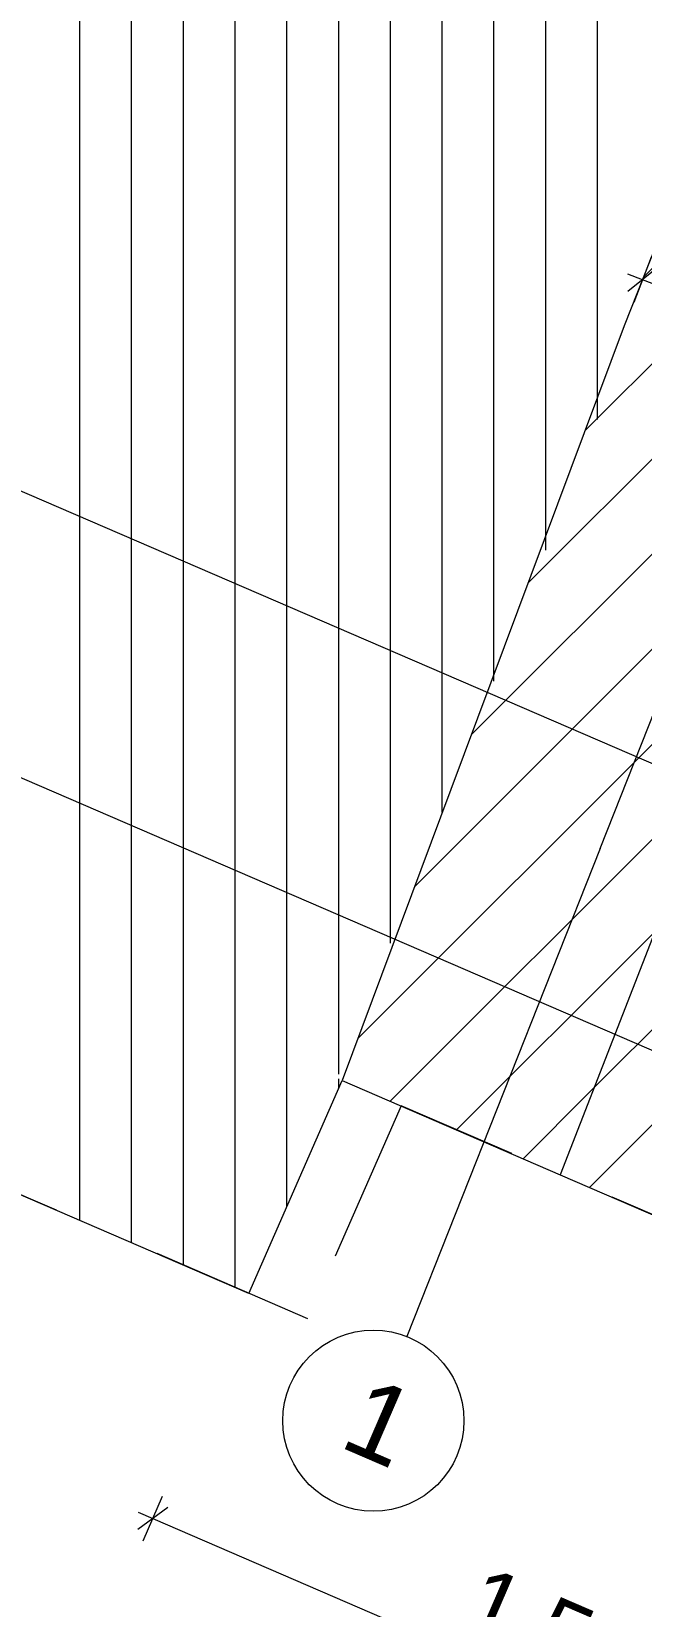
# Model space of a CAD drawing. Header units: millimetres. Extents: x 11801750 to 12566104, y 354831409 to 356234587.
# Drawn here: x 12538505 to 12539684, y 356212968 to 356216012 of the extents above; entities that cross this region are included whole.
import ezdxf
from ezdxf.enums import TextEntityAlignment as Align

# ---------------------------------------------------------------- set-up
doc = ezdxf.new("R2010")
doc.units = ezdxf.units.MM
doc.header["$MEASUREMENT"] = 0
doc.linetypes.add('Dashed Long', pattern=[529.166651, 317.499995, -211.666656])
doc.linetypes.add('Dot & Dashed', pattern=[6702.78, 3527.78, -1763.89, 0, -1411.11])
for name, color, linetype in [('New_010 Aussenwände', 7, 'Continuous'), ('New_015 Innenwände', 7, 'Continuous'), ('New_035 Decken', 7, 'Continuous'), ('New_110 Bemassungen Ausführung', 7, 'Continuous'), ('New_290 Raster _ Achsen', 7, 'Continuous')]:
    doc.layers.add(name, color=color, linetype=linetype)
for name, color, linetype, lineweight in [('New_010 Aussenwände_Pen_No__1', 7, 'Continuous', 13), ('New_010 Aussenwände_Pen_No__96', 8, 'Continuous', 13), ('New_015 Innenwände_Pen_No__1', 7, 'Continuous', 13), ('New_015 Innenwände_Pen_No__96', 8, 'Continuous', 13), ('New_035 Decken_Pen_No__1', 7, 'Continuous', 13), ('New_110 Bemassungen Ausführung_Pen_No__1', 7, 'Continuous', 13), ('New_255 Plangrafiken_Pen_No__1', 7, 'Continuous', 13), ('New_255 Plangrafiken_Pen_No__39', 8, 'Continuous', 13), ('New_290 Raster _ Achsen_Pen_No__1', 7, 'Continuous', 13), ('New_290 Raster _ Achsen_Pen_No__108', 7, 'Continuous', 13), ('New_Baulinie_Pen_No__21', 1, 'Continuous', 13)]:
    doc.layers.add(name, color=color, linetype=linetype, lineweight=lineweight)
doc.styles.add('GENERATED_STYLE_1', font='arial.ttf')
doc.dimstyles.new('GENERATED_STYLE__1', dxfattribs={"dimtxt": 125, "dimasz": 47.5, "dimexe": 0.18, "dimexo": 2, "dimgap": 0, "dimtad": 1, "dimlfac": 0.001, "dimzin": 0, "dimdsep": 46, "dimtxsty": 'GENERATED_STYLE_1', "dimblk": 'ARROWHEAD_2', "dimblk1": 'ARROWHEAD_2', "dimblk2": 'ARROWHEAD_2', "dimcen": 0.09, "dimclrd": 7, "dimclre": 7, "dimclrt": 7, "dimadec": 0, "dimazin": 0, "dimtfac": 1, "dimtdec": 4, "dimtmove": 0, "dimatfit": 3, "dimfxl": 1, "dimtolj": 1, "dimtzin": 0, "dimarcsym": 0})
pattern_1 = [(45, (12240439.16, 356160438.36), (-91.92388, 91.92388), [])]

# ---------------------------------------------------------------- blocks, each defined once
blk = doc.blocks.new('*X23', base_point=(12240439.2, 356160438.4))
at = {"layer": 'New_255 Plangrafiken_Pen_No__39', "color": 8, "linetype": 'Continuous', "lineweight": 13}
for p, q in [((12538598.2, 356216183.6), (12538598.2, 356215933.6)), ((12538598.2, 356216183.6), (12538598.2, 356215933.6)), ((12538698.2, 356216183.6), (12538698.2, 356215933.6)), ((12538698.2, 356216183.6), (12538698.2, 356215933.6)), ((12538798.2, 356216183.6), (12538798.2, 356215933.6)), ((12538798.2, 356216183.6), (12538798.2, 356215933.6)), ((12538898.2, 356216183.6), (12538898.2, 356215933.6)), ((12538898.2, 356216183.6), (12538898.2, 356215933.6)), ((12538998.2, 356216183.6), (12538998.2, 356215933.6)), ((12538998.2, 356216183.6), (12538998.2, 356215933.6)), ((12539098.2, 356216183.6), (12539098.2, 356215933.6)), ((12539098.2, 356216183.6), (12539098.2, 356215933.6)), ((12539198.2, 356216183.6), (12539198.2, 356215933.6)), ((12539198.2, 356216183.6), (12539198.2, 356215933.6)), ((12539298.2, 356216183.6), (12539298.2, 356215933.6)), ((12539298.2, 356216183.6), (12539298.2, 356215933.6)), ((12539398.2, 356216183.6), (12539398.2, 356215933.6)), ((12539398.2, 356216183.6), (12539398.2, 356215933.6)), ((12539498.2, 356216183.6), (12539498.2, 356215933.6)), ((12539498.2, 356216183.6), (12539498.2, 356215933.6)), ((12539598.2, 356216183.6), (12539598.2, 356215933.6)), ((12539598.2, 356216183.6), (12539598.2, 356215933.6)), ((12538598.2, 356215933.6), (12538598.2, 356215683.6)), ((12538598.2, 356215933.6), (12538598.2, 356215683.6)), ((12538698.2, 356215933.6), (12538698.2, 356215683.6)), ((12538698.2, 356215933.6), (12538698.2, 356215683.6)), ((12538798.2, 356215933.6), (12538798.2, 356215683.6)), ((12538798.2, 356215933.6), (12538798.2, 356215683.6)), ((12538898.2, 356215933.6), (12538898.2, 356215683.6)), ((12538898.2, 356215933.6), (12538898.2, 356215683.6)), ((12538998.2, 356215933.6), (12538998.2, 356215683.6)), ((12538998.2, 356215933.6), (12538998.2, 356215683.6)), ((12539098.2, 356215933.6), (12539098.2, 356215683.6)), ((12539098.2, 356215933.6), (12539098.2, 356215683.6)), ((12539198.2, 356215933.6), (12539198.2, 356215683.6)), ((12539198.2, 356215933.6), (12539198.2, 356215683.6)), ((12539298.2, 356215933.6), (12539298.2, 356215683.6)), ((12539298.2, 356215933.6), (12539298.2, 356215683.6)), ((12539398.2, 356215933.6), (12539398.2, 356215683.6)), ((12539398.2, 356215933.6), (12539398.2, 356215683.6)), ((12539498.2, 356215933.6), (12539498.2, 356215683.6)), ((12539498.2, 356215933.6), (12539498.2, 356215683.6)), ((12539598.2, 356215933.6), (12539598.2, 356215683.6)), ((12539598.2, 356215933.6), (12539598.2, 356215683.6)), ((12538598.2, 356215683.6), (12538598.2, 356215433.6)), ((12538598.2, 356215683.6), (12538598.2, 356215433.6)), ((12538698.2, 356215683.6), (12538698.2, 356215433.6)), ((12538698.2, 356215683.6), (12538698.2, 356215433.6)), ((12538798.2, 356215683.6), (12538798.2, 356215433.6)), ((12538798.2, 356215683.6), (12538798.2, 356215433.6)), ((12538898.2, 356215683.6), (12538898.2, 356215433.6)), ((12538898.2, 356215683.6), (12538898.2, 356215433.6)), ((12538998.2, 356215683.6), (12538998.2, 356215433.6)), ((12538998.2, 356215683.6), (12538998.2, 356215433.6)), ((12539098.2, 356215683.6), (12539098.2, 356215433.6)), ((12539098.2, 356215683.6), (12539098.2, 356215433.6)), ((12539198.2, 356215683.6), (12539198.2, 356215433.6)), ((12539198.2, 356215683.6), (12539198.2, 356215433.6)), ((12539298.2, 356215683.6), (12539298.2, 356215433.6)), ((12539298.2, 356215683.6), (12539298.2, 356215433.6)), ((12539398.2, 356215683.6), (12539398.2, 356215433.6)), ((12539398.2, 356215683.6), (12539398.2, 356215433.6)), ((12539498.2, 356215683.6), (12539498.2, 356215433.6)), ((12539498.2, 356215683.6), (12539498.2, 356215433.6)), ((12539598.2, 356215683.6), (12539598.2, 356215433.6)), ((12539598.2, 356215683.6), (12539598.2, 356215433.6)), ((12538598.2, 356215433.6), (12538598.2, 356215183.6)), ((12538598.2, 356215433.6), (12538598.2, 356215183.6)), ((12538698.2, 356215433.6), (12538698.2, 356215183.6)), ((12538698.2, 356215433.6), (12538698.2, 356215183.6)), ((12538798.2, 356215433.6), (12538798.2, 356215183.6)), ((12538798.2, 356215433.6), (12538798.2, 356215183.6)), ((12538898.2, 356215433.6), (12538898.2, 356215183.6)), ((12538898.2, 356215433.6), (12538898.2, 356215183.6)), ((12538998.2, 356215433.6), (12538998.2, 356215183.6)), ((12538998.2, 356215433.6), (12538998.2, 356215183.6)), ((12539098.2, 356215433.6), (12539098.2, 356215183.6)), ((12539098.2, 356215433.6), (12539098.2, 356215183.6)), ((12539198.2, 356215433.6), (12539198.2, 356215183.6)), ((12539198.2, 356215433.6), (12539198.2, 356215183.6)), ((12539298.2, 356215433.6), (12539298.2, 356215183.6)), ((12539298.2, 356215433.6), (12539298.2, 356215183.6)), ((12539398.2, 356215433.6), (12539398.2, 356215183.6)), ((12539398.2, 356215433.6), (12539398.2, 356215183.6)), ((12539498.2, 356215433.6), (12539498.2, 356215183.6)), ((12539498.2, 356215433.6), (12539498.2, 356215183.6)), ((12539598.2, 356215433.6), (12539598.2, 356215262.5)), ((12539598.2, 356215433.6), (12539598.2, 356215262.5)), ((12538598.2, 356215183.6), (12538598.2, 356214933.6)), ((12538598.2, 356215183.6), (12538598.2, 356214933.6)), ((12538698.2, 356215183.6), (12538698.2, 356214933.6)), ((12538698.2, 356215183.6), (12538698.2, 356214933.6)), ((12538798.2, 356215183.6), (12538798.2, 356214933.6)), ((12538798.2, 356215183.6), (12538798.2, 356214933.6)), ((12538898.2, 356215183.6), (12538898.2, 356214933.6)), ((12538898.2, 356215183.6), (12538898.2, 356214933.6)), ((12538998.2, 356215183.6), (12538998.2, 356214933.6)), ((12538998.2, 356215183.6), (12538998.2, 356214933.6)), ((12539098.2, 356215183.6), (12539098.2, 356214933.6)), ((12539098.2, 356215183.6), (12539098.2, 356214933.6)), ((12539198.2, 356215183.6), (12539198.2, 356214933.6)), ((12539198.2, 356215183.6), (12539198.2, 356214933.6)), ((12539298.2, 356215183.6), (12539298.2, 356214933.6)), ((12539298.2, 356215183.6), (12539298.2, 356214933.6)), ((12539398.2, 356215183.6), (12539398.2, 356214933.6)), ((12539398.2, 356215183.6), (12539398.2, 356214933.6)), ((12539498.2, 356215183.6), (12539498.2, 356215009.5)), ((12539498.2, 356215183.6), (12539498.2, 356215009.5)), ((12538598.2, 356214933.6), (12538598.2, 356214683.6)), ((12538598.2, 356214933.6), (12538598.2, 356214683.6)), ((12538698.2, 356214933.6), (12538698.2, 356214683.6)), ((12538698.2, 356214933.6), (12538698.2, 356214683.6)), ((12538798.2, 356214933.6), (12538798.2, 356214683.6)), ((12538798.2, 356214933.6), (12538798.2, 356214683.6)), ((12538898.2, 356214933.6), (12538898.2, 356214683.6)), ((12538898.2, 356214933.6), (12538898.2, 356214683.6)), ((12538998.2, 356214933.6), (12538998.2, 356214683.6)), ((12538998.2, 356214933.6), (12538998.2, 356214683.6)), ((12539098.2, 356214933.6), (12539098.2, 356214683.6)), ((12539098.2, 356214933.6), (12539098.2, 356214683.6)), ((12539198.2, 356214933.6), (12539198.2, 356214683.6)), ((12539198.2, 356214933.6), (12539198.2, 356214683.6)), ((12539298.2, 356214933.6), (12539298.2, 356214683.6)), ((12539298.2, 356214933.6), (12539298.2, 356214683.6)), ((12539398.2, 356214933.6), (12539398.2, 356214756.4)), ((12539398.2, 356214933.6), (12539398.2, 356214756.4)), ((12538598.2, 356214683.6), (12538598.2, 356214433.6)), ((12538598.2, 356214683.6), (12538598.2, 356214433.6)), ((12538698.2, 356214683.6), (12538698.2, 356214433.6)), ((12538698.2, 356214683.6), (12538698.2, 356214433.6)), ((12538798.2, 356214683.6), (12538798.2, 356214433.6)), ((12538798.2, 356214683.6), (12538798.2, 356214433.6)), ((12538898.2, 356214683.6), (12538898.2, 356214433.6)), ((12538898.2, 356214683.6), (12538898.2, 356214433.6)), ((12538998.2, 356214683.6), (12538998.2, 356214433.6)), ((12538998.2, 356214683.6), (12538998.2, 356214433.6)), ((12539098.2, 356214683.6), (12539098.2, 356214433.6)), ((12539098.2, 356214683.6), (12539098.2, 356214433.6)), ((12539198.2, 356214683.6), (12539198.2, 356214433.6)), ((12539198.2, 356214683.6), (12539198.2, 356214433.6)), ((12539298.2, 356214683.6), (12539298.2, 356214503.4)), ((12539298.2, 356214683.6), (12539298.2, 356214503.4)), ((12538598.2, 356214433.6), (12538598.2, 356214183.6)), ((12538598.2, 356214433.6), (12538598.2, 356214183.6)), ((12538698.2, 356214433.6), (12538698.2, 356214183.6)), ((12538698.2, 356214433.6), (12538698.2, 356214183.6)), ((12538798.2, 356214433.6), (12538798.2, 356214183.6)), ((12538798.2, 356214433.6), (12538798.2, 356214183.6)), ((12538898.2, 356214433.6), (12538898.2, 356214183.6)), ((12538898.2, 356214433.6), (12538898.2, 356214183.6)), ((12538998.2, 356214433.6), (12538998.2, 356214183.6)), ((12538998.2, 356214433.6), (12538998.2, 356214183.6)), ((12539098.2, 356214433.6), (12539098.2, 356214183.6)), ((12539098.2, 356214433.6), (12539098.2, 356214183.6)), ((12539198.2, 356214433.6), (12539198.2, 356214250.3)), ((12539198.2, 356214433.6), (12539198.2, 356214250.3)), ((12538598.2, 356214183.6), (12538598.2, 356213933.6)), ((12538598.2, 356214183.6), (12538598.2, 356213933.6)), ((12538698.2, 356214183.6), (12538698.2, 356213933.6)), ((12538698.2, 356214183.6), (12538698.2, 356213933.6)), ((12538798.2, 356214183.6), (12538798.2, 356213933.6)), ((12538798.2, 356214183.6), (12538798.2, 356213933.6)), ((12538898.2, 356214183.6), (12538898.2, 356213933.6)), ((12538898.2, 356214183.6), (12538898.2, 356213933.6)), ((12538998.2, 356214183.6), (12538998.2, 356213933.6)), ((12538998.2, 356214183.6), (12538998.2, 356213933.6)), ((12539098.2, 356214183.6), (12539098.2, 356213997.3)), ((12539098.2, 356214183.6), (12539098.2, 356213997.3)), ((12539098.2, 356213987.8), (12539098.2, 356213968.5)), ((12539098.2, 356213987.8), (12539098.2, 356213968.5)), ((12538598.2, 356213933.6), (12538598.2, 356213714.1)), ((12538598.2, 356213933.6), (12538598.2, 356213714.1)), ((12538698.2, 356213933.6), (12538698.2, 356213683.6)), ((12538698.2, 356213933.6), (12538698.2, 356213683.6)), ((12538798.2, 356213933.6), (12538798.2, 356213683.6)), ((12538798.2, 356213933.6), (12538798.2, 356213683.6)), ((12538898.2, 356213933.6), (12538898.2, 356213683.6)), ((12538898.2, 356213933.6), (12538898.2, 356213683.6)), ((12538998.2, 356213933.6), (12538998.2, 356213739.9)), ((12538998.2, 356213933.6), (12538998.2, 356213739.9)), ((12538698.2, 356213683.6), (12538698.2, 356213670.9)), ((12538698.2, 356213683.6), (12538698.2, 356213670.9)), ((12538798.2, 356213683.6), (12538798.2, 356213627.8)), ((12538798.2, 356213683.6), (12538798.2, 356213627.8)), ((12538898.2, 356213683.6), (12538898.2, 356213584.7)), ((12538898.2, 356213683.6), (12538898.2, 356213584.7))]:
    blk.add_line(p, q, dxfattribs=at)
blk = doc.blocks.new('Fill_3', base_point=(12240439.2, 356160438.4))
at = {"layer": 'New_255 Plangrafiken_Pen_No__39', "color": 8, "linetype": 'Continuous', "lineweight": 13}
blk.add_blockref('*X23', (12240439.2, 356160438.4), dxfattribs=at)
blk = doc.blocks.new('Slab_1', base_point=(12547154.2, 356210507.7))
at = {"layer": 'New_035 Decken_Pen_No__1', "color": 7, "linetype": 'Continuous', "lineweight": 13, "flags": 128}
blk.add_lwpolyline([(12547154.2, 356210507.7), (12549029.4, 356209697.6), (12551425.9, 356215245.2), (12551270.6, 356215312.3), (12551369.8, 356215541.8), (12545889.9, 356217911.1), (12545939.5, 356218025.8), (12541857.8, 356219789.1), (12539526.9, 356213802.6)], close=True, dxfattribs=at)
blk = doc.blocks.new('Wall_2', base_point=(12539105.3, 356213984.7))
at = {"layer": 'New_010 Aussenwände_Pen_No__96', "linetype": 'Continuous', "lineweight": 13}
h = blk.add_hatch(dxfattribs=at)
h.set_pattern_fill('COMMON_BRICK', color=8, style=0, pattern_type=2)
h.set_pattern_definition(pattern_1)
h.paths.add_polyline_path([(12540557.4, 356213357.4), (12540795.4, 356213908.2), (12539729.3, 356214368.7), (12539526.9, 356213802.6)])
at = {"layer": 'New_010 Aussenwände_Pen_No__1', "color": 7, "linetype": 'Continuous', "lineweight": 13, "flags": 128}
blk.add_lwpolyline([(12539526.9, 356213802.6), (12540557.4, 356213357.4)], dxfattribs=at)
blk = doc.blocks.new('Wall_37', base_point=(12539105.3, 356213984.7))
at = {"layer": 'New_015 Innenwände_Pen_No__96', "linetype": 'Continuous', "lineweight": 13}
h = blk.add_hatch(dxfattribs=at)
h.set_pattern_fill('COMMON_BRICK', color=8, style=0, pattern_type=2)
h.set_pattern_definition(pattern_1)
h.paths.add_polyline_path([(12539105.3, 356213984.7), (12539526.9, 356213802.6), (12539729.3, 356214368.7), (12540445.4, 356216233.8), (12540673.7, 356216808.5), (12541025.8, 356217693.6), (12541718.2, 356219438.8), (12541901.2, 356219904.4), (12542070.1, 356220327.7), (12542314.7, 356220940.7), (12542912.9, 356222483.2), (12543413.4, 356223751.8), (12543776.6, 356224653.6), (12544204.9, 356225707.8), (12544962.3, 356227575.3), (12544545.9, 356227742.6), (12542691.4, 356223148.6), (12542135.9, 356221738.4), (12541223.3, 356219405.7), (12540557, 356217735.1), (12539650.6, 356215443.3), (12539315.6, 356214547.4)])
at = {"layer": 'New_015 Innenwände_Pen_No__1', "color": 7, "linetype": 'Continuous', "lineweight": 13, "flags": 128}
for points in [[(12540557, 356217735.1), (12539650.6, 356215443.3)], [(12539650.6, 356215443.3), (12539315.6, 356214547.4)], [(12539315.6, 356214547.4), (12539105.3, 356213984.7)], [(12539105.3, 356213984.7), (12539526.9, 356213802.6)]]:
    blk.add_lwpolyline(points, dxfattribs=at)
blk = doc.blocks.new('Standard grid marker[45]', base_point=(12537215.3, 356215118.3))
at = {"layer": 'New_290 Raster _ Achsen_Pen_No__108', "color": 7, "linetype": 'Dot & Dashed', "lineweight": 13}
blk.add_line((12538133.3, 356214721.8), (12559136.8, 356205648.6), dxfattribs=at)
at = {"layer": 'New_290 Raster _ Achsen_Pen_No__108', "color": 7, "lineweight": 13, "style": 'GENERATED_STYLE_1'}
for tag, p in [('AC_MarkerText_1_0', (12537098, 356215253.8)), ('AC_MarkerText_1_1', (12560258.8, 356205248.7))]:
    blk.add_attdef(tag, text='', height=150, rotation=336.6365, dxfattribs=at).set_placement(p, align=Align.TOP_CENTER)
blk = doc.blocks.new('Standard grid marker[52]', base_point=(12539230.2, 356213489.9))
at = {"layer": 'New_290 Raster _ Achsen_Pen_No__1', "color": 7, "linetype": 'Continuous', "lineweight": 13}
blk.add_circle((12539165.8, 356213327.2), 175, dxfattribs=at)
at = {"layer": 'New_290 Raster _ Achsen_Pen_No__108', "color": 7, "linetype": 'Dot & Dashed', "lineweight": 13}
for q in [(12547078.2, 356233305.9), (12539230.2, 356213489.9)]:
    blk.add_line((12539603.7, 356214432.9), q, dxfattribs=at)
blk.add_point((12539603.7, 356214432.9), dxfattribs=at)
blk.add_point((12539603.7, 356214432.9), dxfattribs=at)
at = {"layer": 'New_290 Raster _ Achsen_Pen_No__108', "color": 7, "lineweight": 13, "style": 'GENERATED_STYLE_1'}
for tag, p in [('AC_MarkerText_1_1', (12547559.5, 356234477.6)), ('AC_MarkerText_1_0', (12539209.1, 356213393.3))]:
    blk.add_attdef(tag, text='', height=150, rotation=336.6365, dxfattribs=at).set_placement(p, align=Align.TOP_CENTER)
blk = doc.blocks.new('Standard grid marker[53]', base_point=(12537423.5, 356215582.6))
at = {"layer": 'New_290 Raster _ Achsen_Pen_No__108', "color": 7, "linetype": 'Dot & Dashed', "lineweight": 13}
blk.add_line((12538341.5, 356215186.1), (12559338.5, 356206115.7), dxfattribs=at)
at = {"layer": 'New_290 Raster _ Achsen_Pen_No__108', "color": 7, "lineweight": 13, "style": 'GENERATED_STYLE_1'}
for tag, p in [('AC_MarkerText_1_0', (12537306.2, 356215718.1)), ('AC_MarkerText_1_1', (12560460.5, 356205715.8))]:
    blk.add_attdef(tag, text='', height=150, rotation=336.6365, dxfattribs=at).set_placement(p, align=Align.TOP_CENTER)
blk = doc.blocks.new('*D276', base_point=(12240439.2, 356160438.4))
at = {"layer": 'New_110 Bemassungen Ausführung_Pen_No__1', "color": 7, "linetype": 'Continuous', "lineweight": 13, "transparency": 16777216}
for p, q in [((12538721.1, 356213095.3), (12538758.2, 356213181.3)), ((12538768.6, 356213159.8), (12538710.7, 356213116.8)), ((12538711.6, 356213150.4), (12538739.6, 356213138.3)), ((12538739.6, 356213138.3), (12540191.8, 356212511)), ((12540220.8, 356212532.5), (12540162.8, 356212489.5))]:
    blk.add_line(p, q, dxfattribs=at)
at = {"layer": 'New_110 Bemassungen Ausführung_Pen_No__1', "color": 7, "lineweight": 13, "transparency": 16777216, "insert": (12539322.5, 356212913.8), "char_height": 125, "attachment_point": 7, "rotation": 336.6365, "style": 'GENERATED_STYLE_1'}
blk.add_mtext('\\A1;{\\pql;\\fArial|b0|i0|c0|p0;\\W1.000000;1,58}', dxfattribs=at)
blk = doc.blocks.new('ARROWHEAD_2')
at = {"color": 0, "linetype": 'Continuous', "lineweight": 0}
for p, q in [((-0.378, -0.655), (0.378, 0.655)), ((0, 0), (-1, 0))]:
    blk.add_line(p, q, dxfattribs=at)
blk = doc.blocks.new('*D278', base_point=(12240439.2, 356160438.4))
at = {"layer": 'New_110 Bemassungen Ausführung_Pen_No__1', "color": 7, "linetype": 'Continuous', "lineweight": 13, "transparency": 16777216}
for p, q in [((12538739.6, 356213138.3), (12540191.8, 356212511)), ((12540220.8, 356212532.5), (12540162.8, 356212489.5)), ((12540173.2, 356212468), (12540210.4, 356212554)), ((12540191.8, 356212511), (12541321, 356212023.2)), ((12541349.9, 356212044.8), (12541292, 356212001.7))]:
    blk.add_line(p, q, dxfattribs=at)
at = {"layer": 'New_110 Bemassungen Ausführung_Pen_No__1', "color": 7, "lineweight": 13, "transparency": 16777216, "insert": (12540613.1, 356212356.2), "char_height": 125, "attachment_point": 7, "rotation": 336.6365, "style": 'GENERATED_STYLE_1'}
blk.add_mtext('\\A1;{\\pql;\\fArial|b0|i0|c0|p0;\\W1.000000;1,23}', dxfattribs=at)
blk = doc.blocks.new('*D297', base_point=(12240439.2, 356160438.4))
at = {"layer": 'New_110 Bemassungen Ausführung_Pen_No__1', "color": 7, "linetype": 'Continuous', "lineweight": 13, "transparency": 16777216}
for p, q in [((12539702.6, 356215575.9), (12539668.9, 356215488.5)), ((12539713.8, 356215554.9), (12539657.6, 356215509.5)), ((12539685.7, 356215532.2), (12539657.2, 356215543.2)), ((12540112.8, 356215367.6), (12539685.7, 356215532.2)), ((12540129.7, 356215411.4), (12540096, 356215323.9)), ((12540084.7, 356215345), (12540140.9, 356215390.3)), ((12540141.3, 356215356.6), (12540112.8, 356215367.6))]:
    blk.add_line(p, q, dxfattribs=at)
at = {"layer": 'New_110 Bemassungen Ausführung_Pen_No__1', "color": 7, "lineweight": 13, "transparency": 16777216, "insert": (12539819.3, 356215507.5), "char_height": 125, "attachment_point": 7, "rotation": 338.9273, "style": 'GENERATED_STYLE_1'}
blk.add_mtext('\\A1;{\\pql;\\fArial|b0|i0|c0|p0;\\W1.000000;46}', dxfattribs=at)
blk = doc.blocks.new('*D300', base_point=(12240439.2, 356160438.4))
at = {"layer": 'New_110 Bemassungen Ausführung_Pen_No__1', "color": 7, "linetype": 'Continuous', "lineweight": 13, "transparency": 16777216}
for p, q in [((12538522.8, 356212636.3), (12538559.9, 356212722.3)), ((12538570.3, 356212700.8), (12538512.4, 356212657.8)), ((12538513.3, 356212691.4), (12538541.4, 356212679.3)), ((12538541.4, 356212679.3), (12557168.8, 356204632.6)), ((12557139.8, 356204611), (12557197.7, 356204654.1)), ((12557150.2, 356204589.5), (12557187.4, 356204675.6)), ((12557168.8, 356204632.6), (12557196.8, 356204620.4))]:
    blk.add_line(p, q, dxfattribs=at)
at = {"layer": 'New_110 Bemassungen Ausführung_Pen_No__1', "color": 7, "lineweight": 13, "transparency": 16777216, "insert": (12547668.1, 356208763.9), "char_height": 125, "attachment_point": 7, "rotation": 336.6365, "style": 'GENERATED_STYLE_1'}
blk.add_mtext('\\A1;{\\pql;\\fArial|b0|i0|c0|p0;\\W1.000000;20,29}', dxfattribs=at)
blk = doc.blocks.new('*D309', base_point=(12240439.2, 356160438.4))
at = {"layer": 'New_110 Bemassungen Ausführung_Pen_No__1', "color": 7, "linetype": 'Continuous', "lineweight": 13, "transparency": 16777216}
for p, q in [((12542472.1, 356228638.5), (12542386, 356228675.7)), ((12542450.6, 356228628.1), (12542407.5, 356228686)), ((12542429, 356228657.1), (12542441.1, 356228685.1)), ((12536564.9, 356215082.1), (12542429, 356228657.1)), ((12536607.9, 356215063.5), (12536521.8, 356215100.7)), ((12536543.3, 356215111.1), (12536586.4, 356215053.1)), ((12536552.7, 356215054), (12536564.9, 356215082.1))]:
    blk.add_line(p, q, dxfattribs=at)
at = {"layer": 'New_110 Bemassungen Ausführung_Pen_No__1', "color": 7, "lineweight": 13, "transparency": 16777216, "insert": (12539404, 356221641.8), "char_height": 125, "attachment_point": 7, "rotation": 66.6365, "style": 'GENERATED_STYLE_1'}
blk.add_mtext('\\A1;{\\pql;\\fArial|b0|i0|c0|p0;\\W1.000000;14,78\\fArial|b0|i0|c0|p0;\\W1.000000;\\A1{\\H.66x;\\S5^  ;}}', dxfattribs=at)

msp = doc.modelspace()

# ---------------------------------------------------------------- linework, layer by layer
at = {"layer": 'New_255 Plangrafiken_Pen_No__1', "color": 7, "linetype": 'Continuous', "lineweight": 13}
msp.add_line((12538925.233, 356213573.04), (12539105.263, 356213984.694), dxfattribs=at)
msp.add_lwpolyline([(12538925.233, 356213573.04), (12537019.507, 356214396.282)], dxfattribs=at)
at = {"layer": 'New_Baulinie_Pen_No__21', "color": 1, "linetype": 'Dashed Long', "lineweight": 13}
msp.add_lwpolyline([(12561293.194, 356204400.288), (12539219.322, 356213935.834), (12539039.291, 356213524.18), (12535370.219, 356215109.158)], dxfattribs=at)

# ---------------------------------------------------------------- block references
at = {"layer": 'New_010 Aussenwände', "color": 7, "lineweight": 13}
msp.add_blockref('Wall_2', (12539105.263, 356213984.694), dxfattribs=at)
at = {"layer": 'New_015 Innenwände', "color": 7, "lineweight": 13}
msp.add_blockref('Wall_37', (12539105.263, 356213984.694), dxfattribs=at)
at = {"layer": 'New_035 Decken', "color": 7, "linetype": 'Continuous', "lineweight": 13}
msp.add_blockref('Slab_1', (12547154.188, 356210507.692), dxfattribs=at)
at = {"layer": 'New_255 Plangrafiken_Pen_No__39', "color": 8, "linetype": 'Continuous', "lineweight": 13}
msp.add_blockref('Fill_3', (12240439.157, 356160438.356), dxfattribs=at)
at = {"layer": 'New_290 Raster _ Achsen', "color": 7, "linetype": 'Continuous', "lineweight": 13}
ref = msp.add_blockref('Standard grid marker[52]', (12539230.19, 356213489.941), dxfattribs=at)
ref.add_attrib('AC_MarkerText_1', '1', dxfattribs={"layer": 'New_290 Raster _ Achsen_Pen_No__108', "color": 7, "lineweight": 13, "height": 150, "rotation": 336.636458, "style": 'GENERATED_STYLE_1'}).set_placement((12539209.091, 356213393.276), align=Align.TOP_CENTER)
for name, p in [('Standard grid marker[53]', (12537423.532, 356215582.626)), ('Standard grid marker[45]', (12537215.32, 356215118.348))]:
    msp.add_blockref(name, p, dxfattribs=at)

# ---------------------------------------------------------------- dimensions: what is measured, and where the dimension line sits
at = {"layer": 'New_110 Bemassungen Ausführung', "color": 7, "linetype": 'Continuous', "lineweight": 13}
for base, p1, p2, angle, picture, middle, turn in [((12542429.028, 356228657.074), (12539105.263, 356213984.694), (12544545.911, 356227742.616), 66.636458, '*D309', (12539468.855, 356222025.202), 66.636458), ((12539685.719, 356215532.199), (12540064.458, 356215242.144), (12539637.366, 356215406.711), 158.927262, '*D297', (12539930.528, 356215531.64), 338.927262), ((12557168.793, 356204632.564), (12539105.263, 356213984.694), (12557732.699, 356205937.951), 336.636458, '*D300', (12547885.085, 356208738.287), 336.636458), ((12540191.805, 356212510.999), (12539105.263, 356213984.694), (12540557.428, 356213357.383), 336.636458, '*D276', (12539495.829, 356212906.964), 336.636458), ((12541320.953, 356212023.226), (12540557.428, 356213357.383), (12541686.577, 356212869.609), 336.636458, '*D278', (12540786.486, 356212349.422), 336.636458)]:
    dim = msp.add_linear_dim(base=base, p1=p1, p2=p2, angle=angle, dimstyle='GENERATED_STYLE__1', dxfattribs=at)
    dim.commit()
    dim.dimension.update_dxf_attribs({"geometry": picture, "text_midpoint": middle, "dimtype": 160, "text_rotation": turn})

doc.saveas('drawing.dxf')
